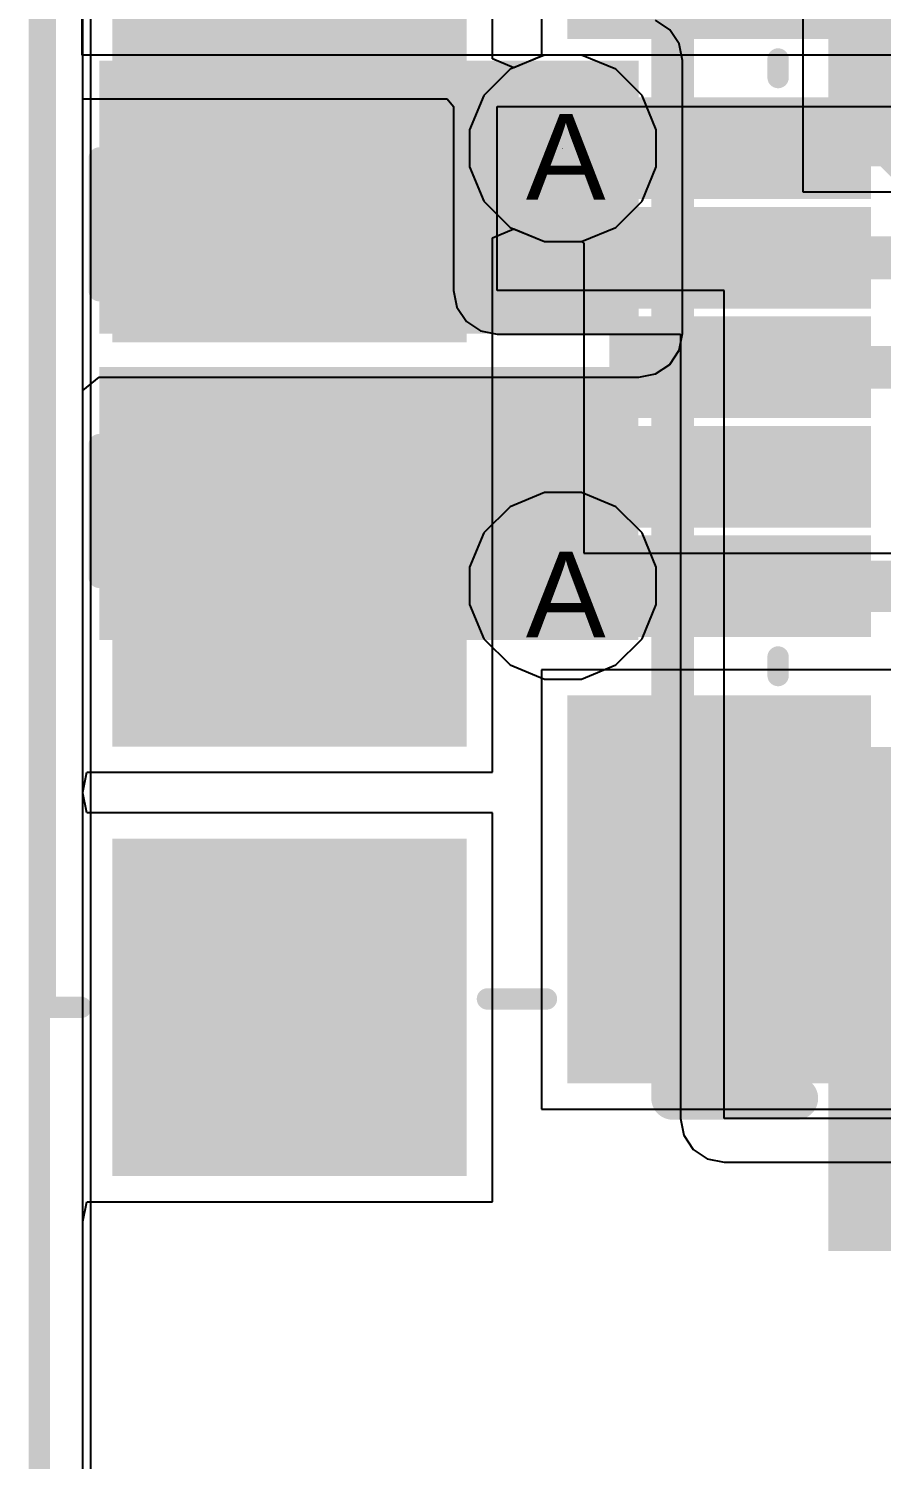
# Model space of a CAD drawing. Header units: inches. Extents: x 0 to 5271, y 0 to 5417.
# Drawn here: x -0.06 to 5, y 55.83 to 64.32 of the extents above; entities that cross this region are included whole.
import ezdxf

# ---------------------------------------------------------------- set-up
doc = ezdxf.new("R2010")
doc.units = ezdxf.units.IN
for name, color, linetype in [('Board_Outline', 216, 'Continuous'), ('Bottom Layer', 5, 'Continuous'), ('Bottom Overlay', 54, 'Continuous'), ('Bottom Paste', 16, 'Continuous'), ('Bottom Solder', 6, 'Continuous'), ('Drill Drawing', 1, 'Continuous'), ('L2_GND1', 16, 'Continuous'), ('L3_SIG1', 76, 'Continuous'), ('L4_PWR', 90, 'Continuous'), ('L5_GND2', 156, 'Continuous'), ('L6_SIG2', 130, 'Continuous'), ('L7_GND3', 216, 'Continuous'), ('Top Layer', 1, 'Continuous'), ('Top Overlay', 2, 'Continuous'), ('Top Paste', 8, 'Continuous'), ('Top Solder', 216, 'Continuous'), ('Via Holes', 16, 'Continuous')]:
    doc.layers.add(name, color=color, linetype=linetype)
doc.styles.add('Arial', font='', dxfattribs={"height": 0.2})
doc.styles.get('Arial').set_extended_font_data('Arial')

# ---------------------------------------------------------------- blocks, each defined once
blk = doc.blocks.new('C___0402_B_25')
at = {"layer": 'Bottom Layer'}
for points in [[(-0.24129492, 0.31750508), (-0.24129492, -0.31749492), (-0.69849492, -0.31749492), (-0.69849492, 0.31750508)], [(0.6985050799999999, 0.31750508), (0.6985050799999999, -0.31749492), (0.24130508, -0.31749492), (0.2413050799999999, 0.31750508)]]:
    blk.add_hatch(color=5, dxfattribs=at).paths.add_polyline_path(points)
at = {"layer": 'Bottom Paste'}
for points in [[(-0.24129492, 0.31750508), (-0.24129492, -0.31749492), (-0.69849492, -0.31749492), (-0.69849492, 0.31750508)], [(0.6985050799999999, 0.31750508), (0.6985050799999999, -0.31749492), (0.24130508, -0.31749492), (0.2413050799999999, 0.31750508)]]:
    blk.add_hatch(color=16, dxfattribs=at).paths.add_polyline_path(points)
at = {"layer": 'Bottom Solder'}
for points in [[(-0.18129504, 0.3775049599999999), (-0.1812950399999999, -0.3774948), (-0.7584947999999999, -0.3774948), (-0.7584947999999999, 0.3775049599999999)], [(0.75850496, 0.3775049599999999), (0.75850496, -0.3774948), (0.1813052, -0.3774948), (0.1813051999999999, 0.3775049599999999)]]:
    blk.add_hatch(color=6, dxfattribs=at).paths.add_polyline_path(points)
at = {"layer": 'Bottom Overlay'}
for points in [[(-0.78739492, 0.40640508, 0.127, 0.127, 0), (-0.78739492, -0.40639492, 0.127, 0.127, 0)], [(-0.78739492, 0.40640508, 0.127, 0.127, 0), (-0.27939492, 0.40640508, 0.127, 0.127, 0)], [(0.27940508, 0.40640508, 0.127, 0.127, 0), (0.7874050799999999, 0.40640508, 0.127, 0.127, 0)], [(0.7874050799999999, 0.40640508, 0.127, 0.127, 0), (0.7874050799999999, -0.40639492, 0.127, 0.127, 0)], [(-0.78739492, -0.40639492, 0.127, 0.127, 0), (-0.27939492, -0.40639492, 0.127, 0.127, 0)], [(0.27940508, -0.40639492, 0.127, 0.127, 0), (0.7874050799999999, -0.40639492, 0.127, 0.127, 0)]]:
    blk.add_lwpolyline(points, format="xyseb", dxfattribs=at)
for points in [[(-0.81914492, 0.40640508, 0.0635, 0.0635, 1), (-0.7556449199999999, 0.40640508, 0.0635, 0.0635, 1)], [(-0.81914492, 0.40640508, 0.0635, 0.0635, 1), (-0.7556449199999999, 0.40640508, 0.0635, 0.0635, 1)], [(-0.31114492, 0.40640508, 0.0635, 0.0635, 1), (-0.24764492, 0.40640508, 0.0635, 0.0635, 1)], [(0.24765508, 0.40640508, 0.0635, 0.0635, 1), (0.31115508, 0.40640508, 0.0635, 0.0635, 1)], [(0.75565508, 0.40640508, 0.0635, 0.0635, 1), (0.8191550799999999, 0.40640508, 0.0635, 0.0635, 1)], [(0.75565508, 0.40640508, 0.0635, 0.0635, 1), (0.8191550799999999, 0.40640508, 0.0635, 0.0635, 1)], [(-0.81914492, -0.40639492, 0.0635, 0.0635, 1), (-0.7556449199999999, -0.40639492, 0.0635, 0.0635, 1)], [(-0.81914492, -0.40639492, 0.0635, 0.0635, 1), (-0.7556449199999999, -0.40639492, 0.0635, 0.0635, 1)], [(-0.31114492, -0.40639492, 0.0635, 0.0635, 1), (-0.24764492, -0.40639492, 0.0635, 0.0635, 1)], [(0.24765508, -0.40639492, 0.0635, 0.0635, 1), (0.31115508, -0.40639492, 0.0635, 0.0635, 1)], [(0.75565508, -0.40639492, 0.0635, 0.0635, 1), (0.8191550799999999, -0.40639492, 0.0635, 0.0635, 1)], [(0.75565508, -0.40639492, 0.0635, 0.0635, 1), (0.8191550799999999, -0.40639492, 0.0635, 0.0635, 1)]]:
    blk.add_lwpolyline(points, format="xyseb", close=True, dxfattribs=at)
blk = doc.blocks.new('C___0603_B_26')
at = {"layer": 'Bottom Layer'}
for points in [[(-1.14299492, -0.44449492), (-1.14299492, 0.44450508), (-0.38099492, 0.44450508), (-0.38099492, -0.44449492)], [(0.38100508, -0.44449492), (0.38100508, 0.44450508), (1.14300508, 0.44450508), (1.14300508, -0.44449492)]]:
    blk.add_hatch(color=5, dxfattribs=at).paths.add_polyline_path(points)
at = {"layer": 'Bottom Paste'}
for points in [[(-1.14299492, -0.44449492), (-1.14299492, 0.44450508), (-0.38099492, 0.44450508), (-0.38099492, -0.44449492)], [(0.38100508, -0.44449492), (0.38100508, 0.44450508), (1.14300508, 0.44450508), (1.14300508, -0.44449492)]]:
    blk.add_hatch(color=16, dxfattribs=at).paths.add_polyline_path(points)
at = {"layer": 'Bottom Solder'}
for points in [[(-1.2029948, -0.5044948), (-1.2029948, 0.5045049599999999), (-0.32099504, 0.5045049599999999), (-0.32099504, -0.5044948)], [(0.3210052, -0.5044948), (0.3210052, 0.5045049599999999), (1.20300496, 0.5045049599999999), (1.20300496, -0.5044948)]]:
    blk.add_hatch(color=6, dxfattribs=at).paths.add_polyline_path(points)
at = {"layer": 'Bottom Overlay'}
for points in [[(-1.24459492, 0.53340508, 0.127, 0.127, 0), (-1.24459492, -0.53339492, 0.127, 0.127, 0)], [(-1.24459492, 0.53340508, 0.127, 0.127, 0), (-0.4571949199999999, 0.53340508, 0.127, 0.127, 0)], [(0.45720508, 0.53340508, 0.127, 0.127, 0), (1.24460508, 0.53340508, 0.127, 0.127, 0)], [(1.24460508, 0.53340508, 0.127, 0.127, 0), (1.24460508, -0.53339492, 0.127, 0.127, 0)], [(-1.24459492, -0.53339492, 0.127, 0.127, 0), (-0.4571949199999999, -0.53339492, 0.127, 0.127, 0)], [(0.45720508, -0.53339492, 0.127, 0.127, 0), (1.24460508, -0.53339492, 0.127, 0.127, 0)]]:
    blk.add_lwpolyline(points, format="xyseb", dxfattribs=at)
for points in [[(-1.27634492, 0.53340508, 0.0635, 0.0635, 1), (-1.21284492, 0.53340508, 0.0635, 0.0635, 1)], [(-1.27634492, 0.53340508, 0.0635, 0.0635, 1), (-1.21284492, 0.53340508, 0.0635, 0.0635, 1)], [(-0.48894492, 0.53340508, 0.0635, 0.0635, 1), (-0.4254449199999999, 0.53340508, 0.0635, 0.0635, 1)], [(0.42545508, 0.53340508, 0.0635, 0.0635, 1), (0.4889550799999999, 0.53340508, 0.0635, 0.0635, 1)], [(1.21285508, 0.53340508, 0.0635, 0.0635, 1), (1.27635508, 0.53340508, 0.0635, 0.0635, 1)], [(1.21285508, 0.53340508, 0.0635, 0.0635, 1), (1.27635508, 0.53340508, 0.0635, 0.0635, 1)], [(-1.27634492, -0.53339492, 0.0635, 0.0635, 1), (-1.21284492, -0.53339492, 0.0635, 0.0635, 1)], [(-1.27634492, -0.53339492, 0.0635, 0.0635, 1), (-1.21284492, -0.53339492, 0.0635, 0.0635, 1)], [(-0.48894492, -0.53339492, 0.0635, 0.0635, 1), (-0.4254449199999999, -0.53339492, 0.0635, 0.0635, 1)], [(0.42545508, -0.53339492, 0.0635, 0.0635, 1), (0.4889550799999999, -0.53339492, 0.0635, 0.0635, 1)], [(1.21285508, -0.53339492, 0.0635, 0.0635, 1), (1.27635508, -0.53339492, 0.0635, 0.0635, 1)], [(1.21285508, -0.53339492, 0.0635, 0.0635, 1), (1.27635508, -0.53339492, 0.0635, 0.0635, 1)]]:
    blk.add_lwpolyline(points, format="xyseb", close=True, dxfattribs=at)
blk = doc.blocks.new('C____E_B_241')
at = {"layer": 'Bottom Layer'}
for points in [[(-1.39500483, 1.28499489), (1.39499467, 1.28499489), (1.39499467, -1.28500505), (-1.39500483, -1.28500505)], [(5.04501277, 1.28499489), (7.83501227, 1.28499489), (7.83501227, -1.28500505), (5.04501277, -1.28500505)]]:
    blk.add_hatch(color=5, dxfattribs=at).paths.add_polyline_path(points)
at = {"layer": 'Bottom Paste'}
for points in [[(-1.39500483, 1.28499489), (1.39499467, 1.28499489), (1.39499467, -1.28500505), (-1.39500483, -1.28500505)], [(5.04501277, 1.28499489), (7.83501227, 1.28499489), (7.83501227, -1.28500505), (5.04501277, -1.28500505)]]:
    blk.add_hatch(color=16, dxfattribs=at).paths.add_polyline_path(points)
at = {"layer": 'Bottom Solder'}
for points in [[(-1.49660483, 1.38659489), (1.49659467, 1.38659489), (1.49659467, -1.38660505), (-1.49660483, -1.38660505)], [(4.94341277, 1.38659489), (7.93661227, 1.38659489), (7.93661227, -1.38660505), (4.94341277, -1.38660505)]]:
    blk.add_hatch(color=6, dxfattribs=at).paths.add_polyline_path(points)
at = {"layer": 'Bottom Overlay'}
for points in [[(7.03000372, -2.31140508, 0.254, 0.254, 0), (7.03000372, -1.57480508, 0.254, 0.254, 0)], [(7.03000372, -2.31140508, 0.254, 0.254, 0), (-0.38679628, -2.31140508, 0.254, 0.254, 0)]]:
    blk.add_lwpolyline(points, format="xyseb", dxfattribs=at)
for points in [[(6.96650372, -1.57480508, 0.127, 0.127, 1), (7.09350372, -1.57480508, 0.127, 0.127, 1)], [(6.96650372, -2.31140508, 0.127, 0.127, 1), (7.09350372, -2.31140508, 0.127, 0.127, 1)], [(6.96650372, -2.31140508, 0.127, 0.127, 1), (7.09350372, -2.31140508, 0.127, 0.127, 1)]]:
    blk.add_lwpolyline(points, format="xyseb", close=True, dxfattribs=at)
blk = doc.blocks.new('C___0402_B_406')
at = {"layer": 'Bottom Layer'}
for points in [[(-0.24129492, 0.31749746), (-0.24129492, -0.31750254), (-0.69849492, -0.31750254), (-0.69849492, 0.31749746)], [(0.6985050799999999, 0.31749746), (0.6985050799999999, -0.31750254), (0.24130508, -0.31750254), (0.2413050799999999, 0.31749746)]]:
    blk.add_hatch(color=5, dxfattribs=at).paths.add_polyline_path(points)
at = {"layer": 'Bottom Paste'}
for points in [[(-0.24129492, 0.31749746), (-0.24129492, -0.31750254), (-0.69849492, -0.31750254), (-0.69849492, 0.31749746)], [(0.6985050799999999, 0.31749746), (0.6985050799999999, -0.31750254), (0.24130508, -0.31750254), (0.2413050799999999, 0.31749746)]]:
    blk.add_hatch(color=16, dxfattribs=at).paths.add_polyline_path(points)
at = {"layer": 'Bottom Solder'}
for points in [[(-0.18129504, 0.37749734), (-0.1812950399999999, -0.37750242), (-0.7584947999999999, -0.37750242), (-0.7584947999999999, 0.37749734)], [(0.75850496, 0.37749734), (0.75850496, -0.37750242), (0.1813052, -0.37750242), (0.1813051999999999, 0.37749734)]]:
    blk.add_hatch(color=6, dxfattribs=at).paths.add_polyline_path(points)
at = {"layer": 'Bottom Overlay'}
for points in [[(-0.78739492, 0.40639746, 0.127, 0.127, 0), (-0.27939492, 0.40639746, 0.127, 0.127, 0)], [(-0.78739492, 0.40639746, 0.127, 0.127, 0), (-0.78739492, -0.40640254, 0.127, 0.127, 0)], [(0.27940508, 0.40639746, 0.127, 0.127, 0), (0.7874050799999999, 0.40639746, 0.127, 0.127, 0)], [(0.7874050799999999, 0.40639746, 0.127, 0.127, 0), (0.7874050799999999, -0.40640254, 0.127, 0.127, 0)], [(-0.78739492, -0.40640254, 0.127, 0.127, 0), (-0.27939492, -0.40640254, 0.127, 0.127, 0)], [(0.27940508, -0.40640254, 0.127, 0.127, 0), (0.7874050799999999, -0.40640254, 0.127, 0.127, 0)]]:
    blk.add_lwpolyline(points, format="xyseb", dxfattribs=at)
for points in [[(-0.81914492, 0.40639746, 0.0635, 0.0635, 1), (-0.7556449199999999, 0.40639746, 0.0635, 0.0635, 1)], [(-0.81914492, 0.40639746, 0.0635, 0.0635, 1), (-0.7556449199999999, 0.40639746, 0.0635, 0.0635, 1)], [(-0.31114492, 0.40639746, 0.0635, 0.0635, 1), (-0.24764492, 0.40639746, 0.0635, 0.0635, 1)], [(0.24765508, 0.40639746, 0.0635, 0.0635, 1), (0.31115508, 0.40639746, 0.0635, 0.0635, 1)], [(0.75565508, 0.40639746, 0.0635, 0.0635, 1), (0.8191550799999999, 0.40639746, 0.0635, 0.0635, 1)], [(0.75565508, 0.40639746, 0.0635, 0.0635, 1), (0.8191550799999999, 0.40639746, 0.0635, 0.0635, 1)], [(-0.81914492, -0.40640254, 0.0635, 0.0635, 1), (-0.7556449199999999, -0.40640254, 0.0635, 0.0635, 1)], [(-0.81914492, -0.40640254, 0.0635, 0.0635, 1), (-0.7556449199999999, -0.40640254, 0.0635, 0.0635, 1)], [(-0.31114492, -0.40640254, 0.0635, 0.0635, 1), (-0.24764492, -0.40640254, 0.0635, 0.0635, 1)], [(0.24765508, -0.40640254, 0.0635, 0.0635, 1), (0.31115508, -0.40640254, 0.0635, 0.0635, 1)], [(0.75565508, -0.40640254, 0.0635, 0.0635, 1), (0.8191550799999999, -0.40640254, 0.0635, 0.0635, 1)], [(0.75565508, -0.40640254, 0.0635, 0.0635, 1), (0.8191550799999999, -0.40640254, 0.0635, 0.0635, 1)]]:
    blk.add_lwpolyline(points, format="xyseb", close=True, dxfattribs=at)
blk = doc.blocks.new('10118192_0001LF__523')
at = {"layer": 'Top Layer'}
for points in [[(-4.700035049999999, 2.28751511), (-2.90003611, 2.28751511), (-2.90003611, 0.38751637), (-4.700035049999999, 0.38751637)], [(-0.2499906100000001, 0.3875163699999998), (-2.14998935, 0.3875163700000001), (-2.14998935, 2.28751511), (-0.2499906099999998, 2.28751511)], [(2.15000459, 0.3875163699999998), (0.2500058499999998, 0.3875163700000001), (0.2500058500000001, 2.28751511), (2.15000459, 2.28751511)], [(-2.05001114, -2.01249153), (-4.15001202, -2.01249153), (-4.15001202, -0.4124921899999998), (-2.05001114, -0.4124921900000001)], [(-1.10001558, -2.01251058), (-1.50001478, -2.01251058), (-1.50001478, -0.66251074), (-1.10001558, -0.66251074)], [(-0.45002958, -2.01251058), (-0.8500287799999999, -2.01251058), (-0.8500287799999999, -0.66251074), (-0.4500295799999999, -0.66251074)], [(0.2000072199999999, -2.01251058), (-0.19999198, -2.01251058), (-0.1999919799999999, -0.66251074), (0.20000722, -0.66251074)], [(0.84999322, -2.01251058), (0.4499940199999999, -2.01251058), (0.4499940200000001, -0.66251074), (0.84999322, -0.66251074)], [(1.49997922, -2.01251058), (1.09998002, -2.01251058), (1.09998002, -0.66251074), (1.49997922, -0.66251074)]]:
    blk.add_hatch(color=1, dxfattribs=at).paths.add_polyline_path(points)
at = {"layer": 'Top Paste'}
for points in [[(-4.700035049999999, 2.28751511), (-2.90003611, 2.28751511), (-2.90003611, 0.38751637), (-4.700035049999999, 0.38751637)], [(-0.2499906100000001, 0.3875163699999998), (-2.14998935, 0.3875163700000001), (-2.14998935, 2.28751511), (-0.2499906099999998, 2.28751511)], [(2.15000459, 0.3875163699999998), (0.2500058499999998, 0.3875163700000001), (0.2500058500000001, 2.28751511), (2.15000459, 2.28751511)], [(-2.05001114, -2.01249153), (-4.15001202, -2.01249153), (-4.15001202, -0.4124921899999998), (-2.05001114, -0.4124921900000001)], [(-1.10001558, -2.01251058), (-1.50001478, -2.01251058), (-1.50001478, -0.66251074), (-1.10001558, -0.66251074)], [(-0.45002958, -2.01251058), (-0.8500287799999999, -2.01251058), (-0.8500287799999999, -0.66251074), (-0.4500295799999999, -0.66251074)], [(0.2000072199999999, -2.01251058), (-0.19999198, -2.01251058), (-0.1999919799999999, -0.66251074), (0.20000722, -0.66251074)], [(0.84999322, -2.01251058), (0.4499940199999999, -2.01251058), (0.4499940200000001, -0.66251074), (0.84999322, -0.66251074)], [(1.49997922, -2.01251058), (1.09998002, -2.01251058), (1.09998002, -0.66251074), (1.49997922, -0.66251074)]]:
    blk.add_hatch(color=8, dxfattribs=at).paths.add_polyline_path(points)
at = {"layer": 'Top Solder'}
for points in [[(-4.80163505, 2.38911511), (-2.79843611, 2.38911511), (-2.79843611, 0.28591637), (-4.80163505, 0.28591637)], [(-0.1483906100000001, 0.2859163699999998), (-2.25158935, 0.2859163700000001), (-2.25158935, 2.38911511), (-0.1483906099999998, 2.38911511)], [(2.25160459, 0.2859163699999998), (0.1484058499999998, 0.2859163700000001), (0.1484058500000001, 2.38911511), (2.25160459, 2.38911511)], [(-1.94841114, -2.11409153), (-4.25161202, -2.11409153), (-4.25161202, -0.3108921899999998), (-1.94841114, -0.3108921900000001)], [(4.25157646, -2.11409153), (1.94837558, -2.11409153), (1.94837558, -0.3108921899999998), (4.25157646, -0.3108921900000001)], [(-0.9984155800000002, -2.11411058), (-1.60161478, -2.11411058), (-1.60161478, -0.56091074), (-0.9984155799999997, -0.56091074)], [(-0.3484295800000001, -2.11411058), (-0.9516287800000001, -2.11411058), (-0.9516287799999998, -0.56091074), (-0.3484295799999998, -0.56091074)], [(0.3016072199999999, -2.11411058), (-0.3015919800000001, -2.11411058), (-0.3015919799999999, -0.56091074), (0.3016072200000001, -0.56091074)], [(0.9515932199999998, -2.11411058), (0.3483940199999998, -2.11411058), (0.3483940200000001, -0.56091074), (0.9515932200000001, -0.56091074)], [(1.60157922, -2.11411058), (0.9983800199999998, -2.11411058), (0.9983800200000001, -0.56091074), (1.60157922, -0.56091074)]]:
    blk.add_hatch(color=216, dxfattribs=at).paths.add_polyline_path(points)
at = {"layer": 'Top Overlay'}
for points in [[(-3.80003558, 2.78750014, 0.127, 0.127, 0), (-3.80003558, 2.57541014, 0.127, 0.127, 0)], [(-3.80003558, 2.78750014, 0.127, 0.127, 0), (3.80000002, 2.78750014, 0.127, 0.127, 0)], [(-3.74999758, 0.16251174, 0.127, 0.127, 0), (-3.74999758, -0.18750026, 0.127, 0.127, 0)], [(-1.83001158, -1.56250386, 0.127, 0.127, 0), (-1.72002958, -1.56250386, 0.127, 0.127, 0)], [(1.71999402, -1.56250386, 0.127, 0.127, 0), (1.82997602, -1.56250386, 0.127, 0.127, 0)], [(1.29540762, -2.20979746, 0.1999996, 0.1999996, 0), (1.16840762, -2.33679746, 0.1999996, 0.1999996, 0)], [(1.29540762, -2.20979746, 0.1999996, 0.1999996, 0), (1.42240762, -2.33679746, 0.1999996, 0.1999996, 0)]]:
    blk.add_lwpolyline(points, format="xyseb", dxfattribs=at)
for points in [[(-3.83178558, 2.78750014, 0.0635, 0.0635, 1), (-3.76828558, 2.78750014, 0.0635, 0.0635, 1)], [(-3.83178558, 2.78750014, 0.0635, 0.0635, 1), (-3.76828558, 2.78750014, 0.0635, 0.0635, 1)], [(-3.83178558, 2.57541014, 0.0635, 0.0635, 1), (-3.76828558, 2.57541014, 0.0635, 0.0635, 1)], [(-3.78174758, 0.16251174, 0.0635, 0.0635, 1), (-3.71824758, 0.16251174, 0.0635, 0.0635, 1)], [(-3.78174758, -0.18750026, 0.0635, 0.0635, 1), (-3.71824758, -0.18750026, 0.0635, 0.0635, 1)], [(-1.86176158, -1.56250386, 0.0635, 0.0635, 1), (-1.79826158, -1.56250386, 0.0635, 0.0635, 1)], [(-1.75177958, -1.56250386, 0.0635, 0.0635, 1), (-1.68827958, -1.56250386, 0.0635, 0.0635, 1)], [(1.68824402, -1.56250386, 0.0635, 0.0635, 1), (1.75174402, -1.56250386, 0.0635, 0.0635, 1)], [(1.79822602, -1.56250386, 0.0635, 0.0635, 1), (1.86172602, -1.56250386, 0.0635, 0.0635, 1)], [(1.24540772, -2.20979746, 0.0999998, 0.0999998, 1), (1.34540752, -2.20979746, 0.0999998, 0.0999998, 1)], [(1.24540772, -2.20979746, 0.0999998, 0.0999998, 1), (1.34540752, -2.20979746, 0.0999998, 0.0999998, 1)]]:
    blk.add_lwpolyline(points, format="xyseb", close=True, dxfattribs=at)

msp = doc.modelspace()

# ---------------------------------------------------------------- hatches: boundary and pattern name
at = {"layer": 'Bottom Layer'}
for points in [[(0.35559492, 62.50849067999999), (3.558382519999999, 62.50849067999999), (3.558382519999999, 64.12911228), (0.35559492, 64.12911228)], [(3.10458612, 63.60460228), (3.10809132, 63.60460228), (3.10809132, 63.60810747999999), (3.10458612, 63.60810747999999)], [(0.35559492, 60.68990148), (3.55492812, 60.68990148), (3.55492812, 62.31057388), (0.35559492, 62.31057388)]]:
    msp.add_hatch(color=5, dxfattribs=at).paths.add_polyline_path(points)
h = msp.add_hatch(color=5, dxfattribs=at)
edge = h.paths.add_edge_path()
edge.add_arc((3.10809132, 63.60810747999999), 0.2999994, 0, 360)
h = msp.add_hatch(color=5, dxfattribs=at)
edge = h.paths.add_edge_path()
edge.add_arc((3.10809132, 61.01080507999999), 0.2999994, 0, 360)
at = {"layer": 'L2_GND1'}
h = msp.add_hatch(color=16, dxfattribs=at)
edge = h.paths.add_edge_path()
edge.add_arc((3.10809132, 63.60810747999999), 0.2999994, 0, 360)
h = msp.add_hatch(color=16, dxfattribs=at)
edge = h.paths.add_edge_path()
edge.add_arc((3.10809132, 61.01080507999999), 0.2999994, 0, 360)
at = {"layer": 'L3_SIG1'}
h = msp.add_hatch(color=76, dxfattribs=at)
edge = h.paths.add_edge_path()
edge.add_arc((3.10809132, 63.60810747999999), 0.2999994, 0, 360)
h = msp.add_hatch(color=76, dxfattribs=at)
edge = h.paths.add_edge_path()
edge.add_arc((3.10809132, 61.01080507999999), 0.2999994, 0, 360)
at = {"layer": 'L4_PWR'}
h = msp.add_hatch(color=90, dxfattribs=at)
edge = h.paths.add_edge_path()
edge.add_arc((3.10809132, 63.60810747999999), 0.2999994, 0, 360)
h = msp.add_hatch(color=90, dxfattribs=at)
edge = h.paths.add_edge_path()
edge.add_arc((3.10809132, 61.01080507999999), 0.2999994, 0, 360)
at = {"layer": 'L5_GND2'}
h = msp.add_hatch(color=156, dxfattribs=at)
edge = h.paths.add_edge_path()
edge.add_arc((3.10809132, 63.60810747999999), 0.2999994, 0, 360)
h = msp.add_hatch(color=156, dxfattribs=at)
edge = h.paths.add_edge_path()
edge.add_arc((3.10809132, 61.01080507999999), 0.2999994, 0, 360)
at = {"layer": 'L6_SIG2'}
h = msp.add_hatch(color=130, dxfattribs=at)
edge = h.paths.add_edge_path()
edge.add_arc((3.10809132, 63.60810747999999), 0.2999994, 0, 360)
h = msp.add_hatch(color=130, dxfattribs=at)
edge = h.paths.add_edge_path()
edge.add_arc((3.10809132, 61.01080507999999), 0.2999994, 0, 360)
at = {"layer": 'L7_GND3'}
h = msp.add_hatch(color=216, dxfattribs=at)
edge = h.paths.add_edge_path()
edge.add_arc((3.10809132, 63.60810747999999), 0.2999994, 0, 360)
h = msp.add_hatch(color=216, dxfattribs=at)
edge = h.paths.add_edge_path()
edge.add_arc((3.10809132, 61.01080507999999), 0.2999994, 0, 360)
at = {"layer": 'Top Layer'}
h = msp.add_hatch(color=1, dxfattribs=at)
edge = h.paths.add_edge_path()
edge.add_arc((3.10809132, 63.60810747999999), 0.2999994, 0, 360)
h = msp.add_hatch(color=1, dxfattribs=at)
edge = h.paths.add_edge_path()
edge.add_arc((3.10809132, 61.01080507999999), 0.2999994, 0, 360)
at = {"layer": 'Via Holes'}
h = msp.add_hatch(color=7, dxfattribs=at)
edge = h.paths.add_edge_path()
edge.add_arc((3.10809132, 63.60810747999999), 0.1499997, 0, 360)
h = msp.add_hatch(color=7, dxfattribs=at)
edge = h.paths.add_edge_path()
edge.add_arc((3.10809132, 61.01080507999999), 0.1499997, 0, 360)

# ---------------------------------------------------------------- linework, layer by layer
at = {"layer": 'Board_Outline'}
msp.add_lwpolyline([(0, 0, 0.127, 0.127, 0), (0, 110.00000098, 0.127, 0.127, 0)], format="xyseb", dxfattribs=at)
at = {"layer": 'Bottom Layer'}
for p, q in [((4.53159622, 64.38454992), (4.53159622, 63.3496066)), ((3.74150636, 64.31223612), (3.65748824, 64.36837519999999)), ((3.79764544, 64.228218), (3.74150636, 64.31223612)), ((3.81735838, 64.12911228), (3.79764544, 64.228218)), ((3.81735838, 62.50849067999999), (3.81735838, 64.12911228)), ((4.53159622, 63.3496066), (7.264267919999999, 63.3496066)), ((3.79764544, 62.40938495999999), (3.81735838, 62.50849067999999)), ((3.74150636, 62.32536683999999), (3.79764544, 62.40938495999999)), ((3.558382519999999, 62.24951481999999), (3.65748824, 62.26922775999999)), ((3.65748824, 62.26922775999999), (3.74150636, 62.32536683999999)), ((0.25896316, 62.1702084), (0.35559746, 62.24951481999999)), ((0.35559746, 62.24951481999999), (3.558382519999999, 62.24951481999999)), ((0.25896316, 54.31216468), (0.25896316, 62.1702084))]:
    msp.add_line(p, q, dxfattribs=at)
for points in [[(3.10458612, 63.60460228, 0.3048, 0.3048, 0), (3.10809132, 63.60810747999999, 0.3048, 0.3048, 0)], [(3.10458612, 62.88115947999999, 0.3048, 0.3048, 0), (3.10458612, 63.60460228, 0.3048, 0.3048, 0)], [(3.10113172, 62.87770507999999, 0.3048, 0.3048, 0), (3.10458612, 62.88115947999999, 0.3048, 0.3048, 0)], [(3.10113172, 61.01776467999999, 0.3048, 0.3048, 0), (3.10113172, 61.93790508, 0.3048, 0.3048, 0)]]:
    msp.add_lwpolyline(points, format="xyseb", dxfattribs=at)
for points in [[(3.02838612, 63.60460228, 0.1524, 0.1524, 1), (3.18078612, 63.60460228, 0.1524, 0.1524, 1)], [(3.02838612, 63.60460228, 0.1524, 0.1524, 1), (3.18078612, 63.60460228, 0.1524, 0.1524, 1)], [(3.03189132, 63.60810747999999, 0.1524, 0.1524, 1), (3.18429132, 63.60810747999999, 0.1524, 0.1524, 1)], [(3.02493172, 62.87770507999999, 0.1524, 0.1524, 1), (3.17733172, 62.87770507999999, 0.1524, 0.1524, 1)], [(3.02838612, 62.88115947999999, 0.1524, 0.1524, 1), (3.18078612, 62.88115947999999, 0.1524, 0.1524, 1)], [(3.02838612, 62.88115947999999, 0.1524, 0.1524, 1), (3.18078612, 62.88115947999999, 0.1524, 0.1524, 1)], [(3.02493172, 61.93790508, 0.1524, 0.1524, 1), (3.17733172, 61.93790508, 0.1524, 0.1524, 1)], [(3.02493172, 61.01776467999999, 0.1524, 0.1524, 1), (3.17733172, 61.01776467999999, 0.1524, 0.1524, 1)]]:
    msp.add_lwpolyline(points, format="xyseb", close=True, dxfattribs=at)
at = {"layer": 'L2_GND1'}
for p, q in [((0.25896316, 39.8360011), (0.25896316, 92.32000078)), ((2.99789342, 64.16210688), (2.79427686, 64.07776618)), ((3.21828922, 64.16210688), (2.99789342, 64.16210688)), ((3.42190578, 64.07776618), (3.21828922, 64.16210688)), ((2.79427686, 64.07776618), (2.63843262, 63.92192194)), ((3.577750019999999, 63.92192194), (3.42190578, 64.07776618)), ((2.63843262, 63.92192194), (2.55409192, 63.71830538)), ((3.66209072, 63.71830538), (3.577750019999999, 63.92192194)), ((2.55409192, 63.71830538), (2.55409192, 63.49790958)), ((3.66209072, 63.49790958), (3.66209072, 63.71830538)), ((2.55409192, 63.49790958), (2.63843262, 63.29429301999999)), ((3.577750019999999, 63.29429301999999), (3.66209072, 63.49790958)), ((2.63843262, 63.29429301999999), (2.79427686, 63.13844878)), ((3.42190578, 63.13844878), (3.577750019999999, 63.29429301999999)), ((2.79427686, 63.13844878), (2.99789342, 63.05410807999999)), ((3.21828922, 63.05410807999999), (3.42190578, 63.13844878)), ((2.99789342, 63.05410807999999), (3.21828922, 63.05410807999999)), ((2.99789342, 61.56480447999999), (2.79427686, 61.48046378)), ((3.21828922, 61.56480447999999), (2.99789342, 61.56480447999999)), ((3.42190578, 61.48046378), (3.21828922, 61.56480447999999)), ((2.79427686, 61.48046378), (2.63843262, 61.32461953999999)), ((3.577750019999999, 61.32461953999999), (3.42190578, 61.48046378)), ((2.63843262, 61.32461953999999), (2.55409192, 61.12100298)), ((3.66209072, 61.12100298), (3.577750019999999, 61.32461953999999)), ((2.55409192, 61.12100298), (2.55409192, 60.90060717999999)), ((3.66209072, 60.90060717999999), (3.66209072, 61.12100298)), ((2.55409192, 60.90060717999999), (2.63843262, 60.69699062)), ((3.577750019999999, 60.69699062), (3.66209072, 60.90060717999999)), ((2.63843262, 60.69699062), (2.79427686, 60.54114637999999)), ((3.42190578, 60.54114637999999), (3.577750019999999, 60.69699062)), ((2.79427686, 60.54114637999999), (2.99789342, 60.45680567999999)), ((3.21828922, 60.45680567999999), (3.42190578, 60.54114637999999)), ((2.99789342, 60.45680567999999), (3.21828922, 60.45680567999999))]:
    msp.add_line(p, q, dxfattribs=at)
at = {"layer": 'L3_SIG1'}
for p, q in [((0.3048, 54.34733606), (0.3048, 86.29918478)), ((2.99789342, 64.16210688), (2.79427686, 64.07776618)), ((3.21828922, 64.16210688), (2.99789342, 64.16210688)), ((3.42190578, 64.07776618), (3.21828922, 64.16210688)), ((2.79427686, 64.07776618), (2.63843262, 63.92192194)), ((3.577750019999999, 63.92192194), (3.42190578, 64.07776618)), ((2.63843262, 63.92192194), (2.55409192, 63.71830538)), ((3.66209072, 63.71830538), (3.577750019999999, 63.92192194)), ((2.55409192, 63.71830538), (2.55409192, 63.49790958)), ((3.66209072, 63.49790958), (3.66209072, 63.71830538)), ((2.55409192, 63.49790958), (2.63843262, 63.29429301999999)), ((3.577750019999999, 63.29429301999999), (3.66209072, 63.49790958)), ((2.63843262, 63.29429301999999), (2.79427686, 63.13844878)), ((3.42190578, 63.13844878), (3.577750019999999, 63.29429301999999)), ((2.79427686, 63.13844878), (2.99789342, 63.05410807999999)), ((3.21828922, 63.05410807999999), (3.42190578, 63.13844878)), ((2.99789342, 63.05410807999999), (3.21828922, 63.05410807999999)), ((2.99789342, 61.56480447999999), (2.79427686, 61.48046378)), ((3.21828922, 61.56480447999999), (2.99789342, 61.56480447999999)), ((3.42190578, 61.48046378), (3.21828922, 61.56480447999999)), ((2.79427686, 61.48046378), (2.63843262, 61.32461953999999)), ((3.577750019999999, 61.32461953999999), (3.42190578, 61.48046378)), ((2.63843262, 61.32461953999999), (2.55409192, 61.12100298)), ((3.66209072, 61.12100298), (3.577750019999999, 61.32461953999999)), ((2.55409192, 61.12100298), (2.55409192, 60.90060717999999)), ((3.66209072, 60.90060717999999), (3.66209072, 61.12100298)), ((2.55409192, 60.90060717999999), (2.63843262, 60.69699062)), ((3.577750019999999, 60.69699062), (3.66209072, 60.90060717999999)), ((2.63843262, 60.69699062), (2.79427686, 60.54114637999999)), ((3.42190578, 60.54114637999999), (3.577750019999999, 60.69699062)), ((2.79427686, 60.54114637999999), (2.99789342, 60.45680567999999)), ((3.21828922, 60.45680567999999), (3.42190578, 60.54114637999999)), ((2.99789342, 60.45680567999999), (3.21828922, 60.45680567999999))]:
    msp.add_line(p, q, dxfattribs=at)
at = {"layer": 'L4_PWR'}
for p, q in [((0.254, 64.1604), (0.254, 98.425)), ((2.99377354, 64.1604), (0.254, 64.1604)), ((2.99789342, 64.16210688), (2.99377354, 64.1604)), ((3.21828922, 64.16210688), (2.99789342, 64.16210688)), ((3.2224091, 64.1604), (3.21828922, 64.16210688)), ((12.3952, 64.1604), (3.2224091, 64.1604)), ((0.25896316, 54.31216468), (0.25896316, 63.90142414)), ((0.25896316, 63.90142414), (2.4212169, 63.90142414)), ((2.4212169, 63.90142414), (2.45882414, 63.85559746)), ((2.45882414, 63.85559746), (2.45882414, 62.7634)), ((2.7178, 62.7634), (2.7178, 63.85559999999999)), ((2.7178, 63.85559999999999), (5.08, 63.85559999999999)), ((2.45882414, 62.7634), (2.47853708, 62.66429428)), ((4.064, 62.7634), (2.7178, 62.7634)), ((4.064, 57.84849999999999), (4.064, 62.7634)), ((2.47853708, 62.66429428), (2.53467616, 62.58027616)), ((2.53467616, 62.58027616), (2.61869428, 62.52413708)), ((2.61869428, 62.52413708), (2.7178, 62.50442413999999)), ((2.7178, 62.50442413999999), (3.80502414, 62.50442413999999)), ((3.80502414, 62.50442413999999), (3.80502414, 57.84849999999999)), ((2.99789342, 61.56480447999999), (2.79427686, 61.48046378)), ((3.21828922, 61.56480447999999), (2.99789342, 61.56480447999999)), ((3.42190578, 61.48046378), (3.21828922, 61.56480447999999)), ((2.79427686, 61.48046378), (2.63843262, 61.32461953999999)), ((3.577750019999999, 61.32461953999999), (3.42190578, 61.48046378)), ((2.63843262, 61.32461953999999), (2.55409192, 61.12100298)), ((3.66209072, 61.12100298), (3.577750019999999, 61.32461953999999)), ((2.55409192, 61.12100298), (2.55409192, 60.90060717999999)), ((3.66209072, 60.90060717999999), (3.66209072, 61.12100298)), ((2.55409192, 60.90060717999999), (2.63843262, 60.69699062)), ((3.577750019999999, 60.69699062), (3.66209072, 60.90060717999999)), ((2.63843262, 60.69699062), (2.79427686, 60.54114637999999)), ((3.42190578, 60.54114637999999), (3.577750019999999, 60.69699062)), ((2.79427686, 60.54114637999999), (2.99789342, 60.45680567999999)), ((3.21828922, 60.45680567999999), (3.42190578, 60.54114637999999)), ((2.99789342, 60.45680567999999), (3.21828922, 60.45680567999999)), ((3.80502414, 57.84849999999999), (3.82473708, 57.74939428)), ((6.71829492, 57.84849999999999), (4.064, 57.84849999999999)), ((3.82473708, 57.74939428), (3.88087616, 57.66537615999999)), ((3.88087616, 57.66537615999999), (3.96489428, 57.60923708)), ((3.96489428, 57.60923708), (4.064, 57.58952413999999)), ((4.064, 57.58952413999999), (6.45931906, 57.58952413999999))]:
    msp.add_line(p, q, dxfattribs=at)
at = {"layer": 'L5_GND2'}
for p, q in [((0.25896316, 54.31216468), (0.25896316, 92.32000078)), ((2.99789342, 64.16210688), (2.79427686, 64.07776618)), ((3.21828922, 64.16210688), (2.99789342, 64.16210688)), ((3.42190578, 64.07776618), (3.21828922, 64.16210688)), ((2.79427686, 64.07776618), (2.63843262, 63.92192194)), ((3.577750019999999, 63.92192194), (3.42190578, 64.07776618)), ((2.63843262, 63.92192194), (2.55409192, 63.71830538)), ((3.66209072, 63.71830538), (3.577750019999999, 63.92192194)), ((2.55409192, 63.71830538), (2.55409192, 63.49790958)), ((3.66209072, 63.49790958), (3.66209072, 63.71830538)), ((2.55409192, 63.49790958), (2.63843262, 63.29429301999999)), ((3.577750019999999, 63.29429301999999), (3.66209072, 63.49790958)), ((2.63843262, 63.29429301999999), (2.79427686, 63.13844878)), ((3.42190578, 63.13844878), (3.577750019999999, 63.29429301999999)), ((2.79427686, 63.13844878), (2.99789342, 63.05410807999999)), ((3.21828922, 63.05410807999999), (3.42190578, 63.13844878)), ((2.99789342, 63.05410807999999), (3.21828922, 63.05410807999999))]:
    msp.add_line(p, q, dxfattribs=at)
at = {"layer": 'L6_SIG2'}
for p, q in [((0.25896316, 54.31216468), (0.25896316, 92.32000078)), ((2.99789342, 64.16210688), (2.79427686, 64.07776618)), ((3.21828922, 64.16210688), (2.99789342, 64.16210688)), ((3.42190578, 64.07776618), (3.21828922, 64.16210688)), ((2.79427686, 64.07776618), (2.63843262, 63.92192194)), ((3.577750019999999, 63.92192194), (3.42190578, 64.07776618)), ((2.63843262, 63.92192194), (2.55409192, 63.71830538)), ((3.66209072, 63.71830538), (3.577750019999999, 63.92192194)), ((2.55409192, 63.71830538), (2.55409192, 63.49790958)), ((3.66209072, 63.49790958), (3.66209072, 63.71830538)), ((2.55409192, 63.49790958), (2.63843262, 63.29429301999999)), ((3.577750019999999, 63.29429301999999), (3.66209072, 63.49790958)), ((2.63843262, 63.29429301999999), (2.79427686, 63.13844878)), ((3.42190578, 63.13844878), (3.577750019999999, 63.29429301999999)), ((2.79427686, 63.13844878), (2.99789342, 63.05410807999999)), ((3.21828922, 63.05410807999999), (3.42190578, 63.13844878)), ((2.99789342, 63.05410807999999), (3.21828922, 63.05410807999999))]:
    msp.add_line(p, q, dxfattribs=at)
at = {"layer": 'L7_GND3'}
for p, q in [((0.25896316, 54.31216468), (0.25896316, 92.32000078)), ((2.99789342, 64.16210688), (2.79427686, 64.07776618)), ((3.21828922, 64.16210688), (2.99789342, 64.16210688)), ((3.42190578, 64.07776618), (3.21828922, 64.16210688)), ((2.79427686, 64.07776618), (2.63843262, 63.92192194)), ((3.577750019999999, 63.92192194), (3.42190578, 64.07776618)), ((2.63843262, 63.92192194), (2.55409192, 63.71830538)), ((3.66209072, 63.71830538), (3.577750019999999, 63.92192194)), ((2.55409192, 63.71830538), (2.55409192, 63.49790958)), ((3.66209072, 63.49790958), (3.66209072, 63.71830538)), ((2.55409192, 63.49790958), (2.63843262, 63.29429301999999)), ((3.577750019999999, 63.29429301999999), (3.66209072, 63.49790958)), ((2.63843262, 63.29429301999999), (2.79427686, 63.13844878)), ((3.42190578, 63.13844878), (3.577750019999999, 63.29429301999999)), ((2.79427686, 63.13844878), (2.99789342, 63.05410807999999)), ((3.21828922, 63.05410807999999), (3.42190578, 63.13844878)), ((2.99789342, 63.05410807999999), (3.21828922, 63.05410807999999))]:
    msp.add_line(p, q, dxfattribs=at)
at = {"layer": 'Top Layer'}
for p, q in [((2.98109132, 66.71245992), (2.98109132, 64.15514728)), ((2.68908022, 64.1385052), (2.68908022, 64.71248677999999)), ((2.81608022, 64.08679842), (2.68908022, 64.1385052)), ((2.98109132, 64.15514728), (2.81608022, 64.08679842)), ((2.68908022, 63.07770976), (2.81608022, 63.12941654)), ((2.81608022, 63.12941654), (2.99789342, 63.05410807999999)), ((2.68908022, 62.30449057999999), (2.68908022, 63.07770976)), ((2.99789342, 63.05410807999999), (3.218286679999999, 63.05410807999999)), ((3.218286679999999, 63.05410807999999), (3.231108599999999, 63.04554065999999)), ((3.231108599999999, 63.04554065999999), (3.231108599999999, 61.85449148)), ((2.68908022, 59.90449538), (2.68908022, 62.30449057999999)), ((3.231108599999999, 61.85449148), (3.231108599999999, 61.20445468)), ((3.231108599999999, 61.20445468), (5.08910844, 61.20445468)), ((5.08908812, 60.51247231999999), (2.98109132, 60.51247231999999)), ((2.98109132, 60.51247231999999), (2.98109132, 57.90447143999999)), ((0.25896316, 59.78665716), (0.28108656, 59.90449284)), ((0.28108656, 59.90449284), (0.3859657, 59.90449538)), ((0.3859657, 59.90449538), (2.68908022, 59.90449538)), ((0.25896316, 59.7802843), (0.25896316, 59.78665716)), ((0.28108656, 59.66244861999999), (0.25896316, 59.7802843)), ((0.3859657, 59.66244608), (0.28108656, 59.66244861999999)), ((2.68908022, 59.66244608), (0.3859657, 59.66244608)), ((2.68908022, 57.35444967999999), (2.68908022, 59.66244608)), ((2.98109132, 57.90447143999999), (5.08908812, 57.90447143999999)), ((0.25896316, 57.23661145999999), (0.28108656, 57.35444714)), ((0.28108656, 57.35444714), (0.3859657, 57.35444967999999)), ((0.3859657, 57.35444967999999), (2.68908022, 57.35444967999999)), ((0.25896316, 54.31216468), (0.25896316, 57.23661145999999))]:
    msp.add_line(p, q, dxfattribs=at)
for points in [[(3.23509132, 63.60810747999999, 0.3048, 0.3048, 0), (4.15975292, 63.60810747999999, 0.3048, 0.3048, 0)], [(4.15975292, 63.60810747999999, 0.3048, 0.3048, 0), (4.16010852, 63.60846308, 0.3048, 0.3048, 0)], [(4.16010852, 62.95847707999999, 0.254, 0.254, 0), (5.45977572, 62.95847707999999, 0.254, 0.254, 0)], [(4.16010852, 62.30849108, 0.254, 0.254, 0), (5.445704119999999, 62.30849108, 0.254, 0.254, 0)], [(3.10809132, 61.01080507999999, 0.3048, 0.3048, 0), (3.10925972, 61.00963668, 0.3048, 0.3048, 0)], [(3.10925972, 61.00963668, 0.3048, 0.3048, 0), (4.15894012, 61.00963668, 0.3048, 0.3048, 0)], [(4.15894012, 61.00963668, 0.3048, 0.3048, 0), (4.16010852, 61.00846828, 0.3048, 0.3048, 0)], [(4.16010852, 61.00846828, 0.3048, 0.3048, 0), (5.28085812, 61.00846828, 0.3048, 0.3048, 0)]]:
    msp.add_lwpolyline(points, format="xyseb", dxfattribs=at)
for points in [[(3.15889132, 63.60810747999999, 0.1524, 0.1524, 1), (3.31129132, 63.60810747999999, 0.1524, 0.1524, 1)], [(4.08355292, 63.60810747999999, 0.1524, 0.1524, 1), (4.23595292, 63.60810747999999, 0.1524, 0.1524, 1)], [(4.08355292, 63.60810747999999, 0.1524, 0.1524, 1), (4.23595292, 63.60810747999999, 0.1524, 0.1524, 1)], [(4.08390852, 63.60846308, 0.1524, 0.1524, 1), (4.23630852, 63.60846308, 0.1524, 0.1524, 1)], [(4.09660852, 62.95847707999999, 0.127, 0.127, 1), (4.22360852, 62.95847707999999, 0.127, 0.127, 1)], [(4.09660852, 62.30849108, 0.127, 0.127, 1), (4.22360852, 62.30849108, 0.127, 0.127, 1)], [(3.03189132, 61.01080507999999, 0.1524, 0.1524, 1), (3.18429132, 61.01080507999999, 0.1524, 0.1524, 1)], [(3.03305972, 61.00963668, 0.1524, 0.1524, 1), (3.185459719999999, 61.00963668, 0.1524, 0.1524, 1)], [(3.03305972, 61.00963668, 0.1524, 0.1524, 1), (3.185459719999999, 61.00963668, 0.1524, 0.1524, 1)], [(4.08274012, 61.00963668, 0.1524, 0.1524, 1), (4.23514012, 61.00963668, 0.1524, 0.1524, 1)], [(4.08274012, 61.00963668, 0.1524, 0.1524, 1), (4.23514012, 61.00963668, 0.1524, 0.1524, 1)], [(4.08390852, 61.00846828, 0.1524, 0.1524, 1), (4.23630852, 61.00846828, 0.1524, 0.1524, 1)], [(4.08390852, 61.00846828, 0.1524, 0.1524, 1), (4.23630852, 61.00846828, 0.1524, 0.1524, 1)]]:
    msp.add_lwpolyline(points, format="xyseb", close=True, dxfattribs=at)

# ---------------------------------------------------------------- block references
for name, p, rotation in [('10118192_0001LF__523', (2.82259786, 62.30848346), 90), ('C____E_B_241', (6.0706, 64.9986), 270), ('C___0603_B_26', (0.889, 62.30619999999999), 90), ('C___0402_B_25', (1.9812, 62.36969999999999), 90), ('C___0402_B_406', (2.97412918, 62.40779999999999), 90)]:
    msp.add_blockref(name, p, dxfattribs=dict(rotation=rotation))

# ---------------------------------------------------------------- texts
at = {"layer": 'Drill Drawing', "style": 'Arial'}
for p in [(2.88801302, 63.30339129999999), (2.88801302, 60.7060889)]:
    msp.add_text('A', height=0.508, dxfattribs=at).set_placement(p)

doc.saveas('drawing.dxf')
